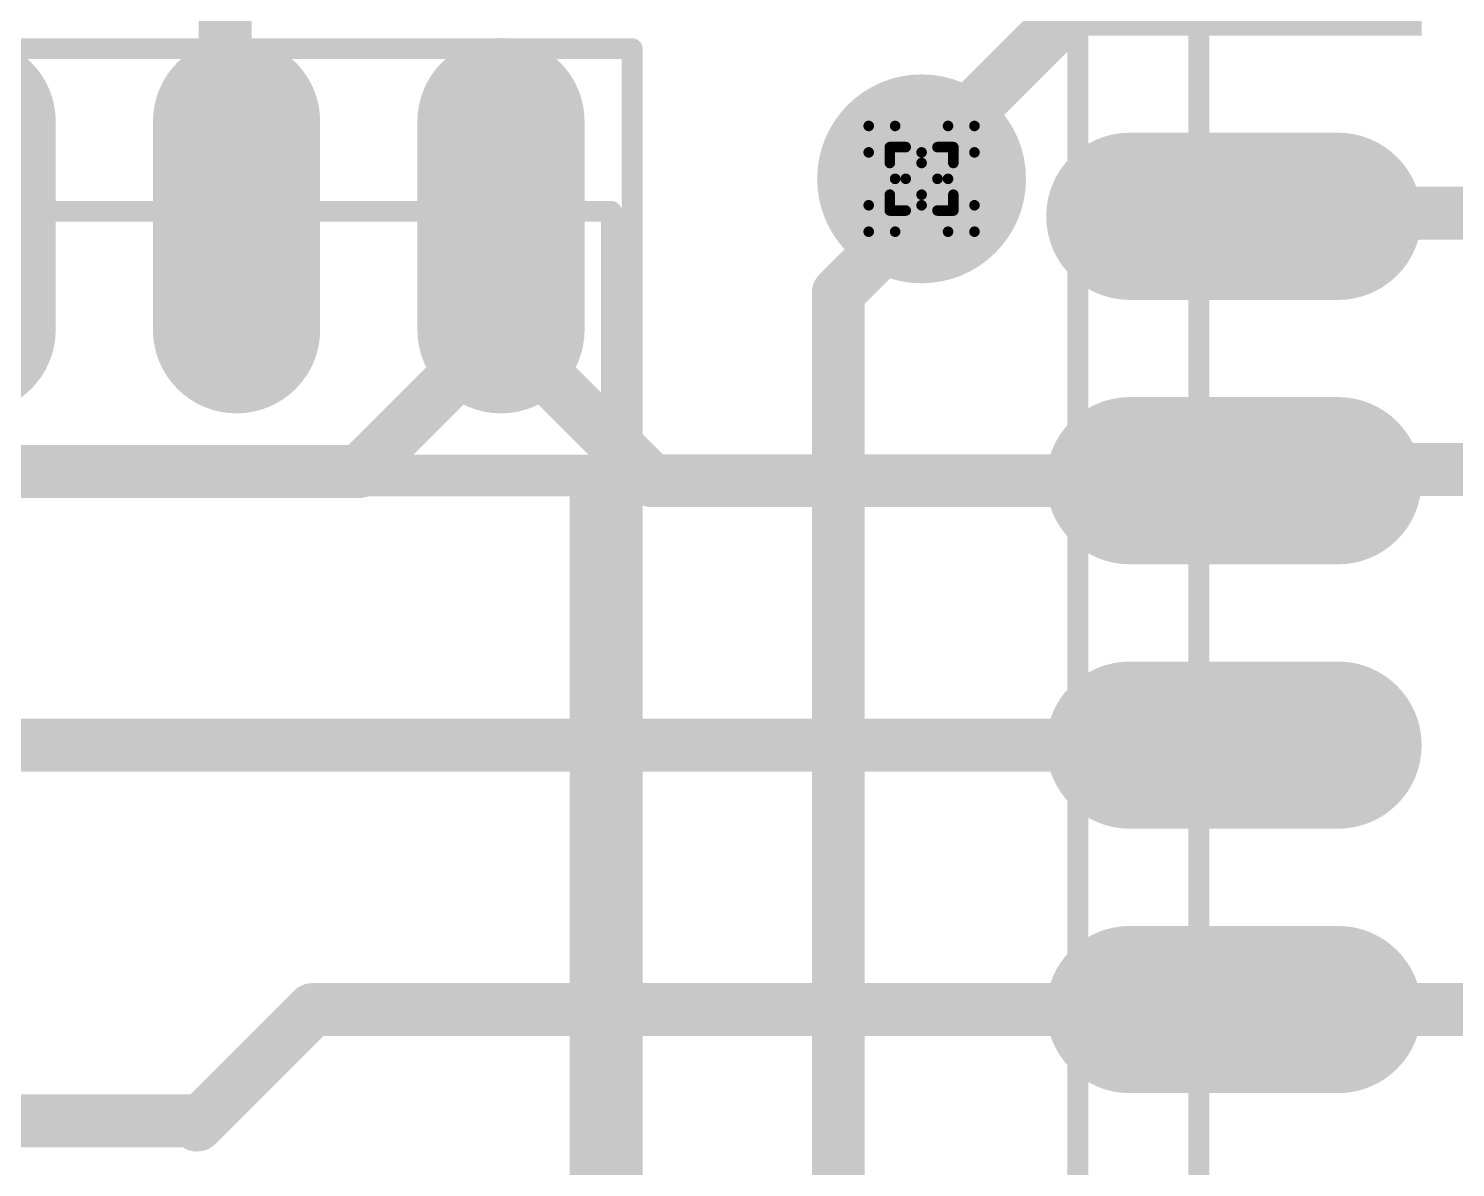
# Model space of a CAD drawing. Header units: millimetres. Extents: x 3219 to 51106, y -14166 to 2063.
# Drawn here: x 5642.09 to 5648.94, y 1784.56 to 1790.03 of the extents above; entities that cross this region are included whole.
import ezdxf

# ---------------------------------------------------------------- set-up
doc = ezdxf.new("R2010")
doc.units = ezdxf.units.MM
doc.layers.get('0').update_dxf_attribs({"lineweight": 53})
for name, color, linetype in [('Bottom Layer', 5, 'Continuous'), ('Bottom Solder', 6, 'Continuous'), ('Drill Drawing', 1, 'Continuous'), ('Mechanical 13', 56, 'Continuous'), ('Mechanical 15', 56, 'Continuous'), ('Top Layer', 1, 'Continuous'), ('Top Overlay', 2, 'Continuous'), ('Top Paste', 8, 'Continuous'), ('Top Solder', 216, 'Continuous')]:
    doc.layers.add(name, color=color, linetype=linetype)

# ---------------------------------------------------------------- blocks, each defined once
blk = doc.blocks.new('14_SOIC_95')
at = {"layer": 'Top Layer'}
h = blk.add_hatch(color=1, dxfattribs=at)
edge = h.paths.add_edge_path()
edge.add_arc((5.4, -5.08), 0.3, 90, 270)
edge.add_line((5.4, -5.38), (6.4, -5.38))
edge.add_arc((6.4, -5.08), 0.3, 270, 450)
edge.add_line((6.4, -4.78), (5.4, -4.78))
h = blk.add_hatch(color=1, dxfattribs=at)
edge = h.paths.add_edge_path()
edge.add_arc((5.4, -6.35), 0.3, 90, 270)
edge.add_line((5.4, -6.65), (6.4, -6.65))
edge.add_arc((6.4, -6.35), 0.3, 270, 450)
edge.add_line((6.4, -6.05), (5.4, -6.05))
h = blk.add_hatch(color=1, dxfattribs=at)
edge = h.paths.add_edge_path()
edge.add_arc((5.4, -7.62), 0.3, 90, 270)
edge.add_line((5.4, -7.92), (6.4, -7.92))
edge.add_arc((6.4, -7.62), 0.3, 270, 450)
edge.add_line((6.4, -7.32), (5.4, -7.32))
at = {"layer": 'Top Paste'}
h = blk.add_hatch(color=8, dxfattribs=at)
edge = h.paths.add_edge_path()
edge.add_arc((5.4, -5.08), 0.3, 90, 270)
edge.add_line((5.4, -5.38), (6.4, -5.38))
edge.add_arc((6.4, -5.08), 0.3, 270, 450)
edge.add_line((6.4, -4.78), (5.4, -4.78))
h = blk.add_hatch(color=8, dxfattribs=at)
edge = h.paths.add_edge_path()
edge.add_arc((5.4, -6.35), 0.3, 90, 270)
edge.add_line((5.4, -6.65), (6.4, -6.65))
edge.add_arc((6.4, -6.35), 0.3, 270, 450)
edge.add_line((6.4, -6.05), (5.4, -6.05))
h = blk.add_hatch(color=8, dxfattribs=at)
edge = h.paths.add_edge_path()
edge.add_arc((5.4, -7.62), 0.3, 90, 270)
edge.add_line((5.4, -7.92), (6.4, -7.92))
edge.add_arc((6.4, -7.62), 0.3, 270, 450)
edge.add_line((6.4, -7.32), (5.4, -7.32))
at = {"layer": 'Top Solder'}
h = blk.add_hatch(color=216, dxfattribs=at)
edge = h.paths.add_edge_path()
edge.add_arc((5.4, -5.08), 0.4016, 90, 270)
edge.add_line((5.4, -5.4816), (6.4, -5.4816))
edge.add_arc((6.4, -5.08), 0.4016, 270, 450)
edge.add_line((6.4, -4.6784), (5.4, -4.6784))
h = blk.add_hatch(color=216, dxfattribs=at)
edge = h.paths.add_edge_path()
edge.add_arc((5.4, -6.35), 0.4016, 90, 270)
edge.add_line((5.4, -6.7516), (6.4, -6.7516))
edge.add_arc((6.4, -6.35), 0.4016, 270, 450)
edge.add_line((6.4, -5.9484), (5.4, -5.9484))
h = blk.add_hatch(color=216, dxfattribs=at)
edge = h.paths.add_edge_path()
edge.add_arc((5.4, -7.62), 0.4016, 90, 270)
edge.add_line((5.4, -8.0216), (6.4, -8.0216))
edge.add_arc((6.4, -7.62), 0.4016, 270, 450)
edge.add_line((6.4, -7.2184), (5.4, -7.2184))
at = {"layer": 'Mechanical 13'}
for points in [[(5.9685, 0.55, 0.1, 0.1, 0), (5.9685, -8.15, 0.1, 0.1, 0)], [(5.9685, -8.15, 0.1, 0.1, 0), (-0.1683, -8.15, 0.1, 0.1, 0)]]:
    blk.add_lwpolyline(points, format="xyseb", dxfattribs=at)
blk.add_lwpolyline([(5.9435, -8.15, 0.05, 0.05, 1), (5.9935, -8.15, 0.05, 0.05, 1)], format="xyseb", close=True, dxfattribs=at)
blk.add_lwpolyline([(5.9435, -8.15, 0.05, 0.05, 1), (5.9935, -8.15, 0.05, 0.05, 1)], format="xyseb", close=True, dxfattribs=at)
at = {"layer": 'Mechanical 15'}
for points in [[(6.75, 0.5, 0.1, 0.1, 0), (6.75, -8.25, 0.1, 0.1, 0)], [(6.75, -8.25, 0.1, 0.1, 0), (-0.75, -8.25, 0.1, 0.1, 0)]]:
    blk.add_lwpolyline(points, format="xyseb", dxfattribs=at)
blk.add_lwpolyline([(6.725, -8.25, 0.05, 0.05, 1), (6.775, -8.25, 0.05, 0.05, 1)], format="xyseb", close=True, dxfattribs=at)
blk.add_lwpolyline([(6.725, -8.25, 0.05, 0.05, 1), (6.775, -8.25, 0.05, 0.05, 1)], format="xyseb", close=True, dxfattribs=at)
at = {"layer": 'Top Overlay'}
for points in [[(4.7, 0.45, 0.2, 0.2, 0), (4.7, -8.05, 0.2, 0.2, 0)], [(1.2, -8.05, 0.2, 0.2, 0), (4.7, -8.05, 0.2, 0.2, 0)]]:
    blk.add_lwpolyline(points, format="xyseb", dxfattribs=at)
blk.add_lwpolyline([(4.65, -8.05, 0.1, 0.1, 1), (4.75, -8.05, 0.1, 0.1, 1)], format="xyseb", close=True, dxfattribs=at)
blk.add_lwpolyline([(4.65, -8.05, 0.1, 0.1, 1), (4.75, -8.05, 0.1, 0.1, 1)], format="xyseb", close=True, dxfattribs=at)
blk = doc.blocks.new('14_SOIC_97')
at = {"layer": 'Top Layer'}
h = blk.add_hatch(color=1, dxfattribs=at)
edge = h.paths.add_edge_path()
edge.add_arc((-0.5, -1.27), 0.3, 90, 270)
edge.add_line((-0.5, -1.57), (0.5, -1.57))
edge.add_arc((0.5, -1.27), 0.3, 270, 450)
edge.add_line((0.5, -0.97), (-0.5, -0.97))
h = blk.add_hatch(color=1, dxfattribs=at)
edge = h.paths.add_edge_path()
edge.add_arc((-0.5, -2.54), 0.3, 90, 270)
edge.add_line((-0.5, -2.84), (0.5, -2.84))
edge.add_arc((0.5, -2.54), 0.3, 270, 450)
edge.add_line((0.5, -2.24), (-0.5, -2.24))
h = blk.add_hatch(color=1, dxfattribs=at)
edge = h.paths.add_edge_path()
edge.add_arc((-0.5, -3.81), 0.3, 90, 270)
edge.add_line((-0.5, -4.11), (0.5, -4.11))
edge.add_arc((0.5, -3.81), 0.3, 270, 450)
edge.add_line((0.5, -3.51), (-0.5, -3.51))
h = blk.add_hatch(color=1, dxfattribs=at)
edge = h.paths.add_edge_path()
edge.add_arc((-0.5, -5.08), 0.3, 90, 270)
edge.add_line((-0.5, -5.38), (0.5, -5.38))
edge.add_arc((0.5, -5.08), 0.3, 270, 450)
edge.add_line((0.5, -4.78), (-0.5, -4.78))
at = {"layer": 'Top Paste'}
h = blk.add_hatch(color=8, dxfattribs=at)
edge = h.paths.add_edge_path()
edge.add_arc((-0.5, -1.27), 0.3, 90, 270)
edge.add_line((-0.5, -1.57), (0.5, -1.57))
edge.add_arc((0.5, -1.27), 0.3, 270, 450)
edge.add_line((0.5, -0.97), (-0.5, -0.97))
h = blk.add_hatch(color=8, dxfattribs=at)
edge = h.paths.add_edge_path()
edge.add_arc((-0.5, -2.54), 0.3, 90, 270)
edge.add_line((-0.5, -2.84), (0.5, -2.84))
edge.add_arc((0.5, -2.54), 0.3, 270, 450)
edge.add_line((0.5, -2.24), (-0.5, -2.24))
h = blk.add_hatch(color=8, dxfattribs=at)
edge = h.paths.add_edge_path()
edge.add_arc((-0.5, -3.81), 0.3, 90, 270)
edge.add_line((-0.5, -4.11), (0.5, -4.11))
edge.add_arc((0.5, -3.81), 0.3, 270, 450)
edge.add_line((0.5, -3.51), (-0.5, -3.51))
h = blk.add_hatch(color=8, dxfattribs=at)
edge = h.paths.add_edge_path()
edge.add_arc((-0.5, -5.08), 0.3, 90, 270)
edge.add_line((-0.5, -5.38), (0.5, -5.38))
edge.add_arc((0.5, -5.08), 0.3, 270, 450)
edge.add_line((0.5, -4.78), (-0.5, -4.78))
at = {"layer": 'Top Solder'}
blk.add_hatch(color=216, dxfattribs=at).paths.add_polyline_path([(-0.9016, 0.4016), (0.9016, 0.4016), (0.9016, -0.4016), (-0.9016, -0.4016)])
h = blk.add_hatch(color=216, dxfattribs=at)
edge = h.paths.add_edge_path()
edge.add_arc((-0.5, -1.27), 0.4016, 90, 270)
edge.add_line((-0.5, -1.6716), (0.5, -1.6716))
edge.add_arc((0.5, -1.27), 0.4016, 270, 450)
edge.add_line((0.5, -0.8684), (-0.5, -0.8684))
h = blk.add_hatch(color=216, dxfattribs=at)
edge = h.paths.add_edge_path()
edge.add_arc((-0.5, -2.54), 0.4016, 90, 270)
edge.add_line((-0.5, -2.9416), (0.5, -2.9416))
edge.add_arc((0.5, -2.54), 0.4016, 270, 450)
edge.add_line((0.5, -2.1384), (-0.5, -2.1384))
h = blk.add_hatch(color=216, dxfattribs=at)
edge = h.paths.add_edge_path()
edge.add_arc((-0.5, -3.81), 0.4016, 90, 270)
edge.add_line((-0.5, -4.2116), (0.5, -4.2116))
edge.add_arc((0.5, -3.81), 0.4016, 270, 450)
edge.add_line((0.5, -3.4084), (-0.5, -3.4084))
h = blk.add_hatch(color=216, dxfattribs=at)
edge = h.paths.add_edge_path()
edge.add_arc((-0.5, -5.08), 0.4016, 90, 270)
edge.add_line((-0.5, -5.4816), (0.5, -5.4816))
edge.add_arc((0.5, -5.08), 0.4016, 270, 450)
edge.add_line((0.5, -4.6784), (-0.5, -4.6784))
at = {"layer": 'Mechanical 13'}
blk.add_lwpolyline([(-0.1683, -8.15, 0.1, 0.1, 0), (-0.1683, 0.5501, 0.1, 0.1, 0)], format="xyseb", dxfattribs=at)
at = {"layer": 'Mechanical 15'}
blk.add_lwpolyline([(-0.75, -8.25, 0.1, 0.1, 0), (-0.75, 0.75, 0.1, 0.1, 0)], format="xyseb", dxfattribs=at)

msp = doc.modelspace()

# ---------------------------------------------------------------- hatches: boundary and pattern name
at = {"layer": 'Bottom Layer'}
h = msp.add_hatch(color=5, dxfattribs=at)
edge = h.paths.add_edge_path()
edge.add_arc((5646.3785, 1789.3081), 0.4, 0, 360)
at = {"layer": 'Bottom Solder'}
h = msp.add_hatch(color=6, dxfattribs=at)
edge = h.paths.add_edge_path()
edge.add_arc((5646.3785, 1789.3081), 0.5016, 0, 360)
at = {"layer": 'Top Layer'}
h = msp.add_hatch(color=1, dxfattribs=at)
edge = h.paths.add_edge_path()
edge.add_arc((5646.3785, 1789.3081), 0.4, 0, 360)
at = {"layer": 'Top Solder'}
h = msp.add_hatch(color=216, dxfattribs=at)
edge = h.paths.add_edge_path()
edge.add_arc((5646.3785, 1789.3081), 0.5016, 0, 360)

# ---------------------------------------------------------------- linework, layer by layer
at = {"layer": 'Bottom Layer'}
for points in [[(5646.3785, 1789.1604, 0.254, 0.254, 0), (5646.3785, 1789.3081, 0.254, 0.254, 0)], [(5645.9785, 1788.7604, 0.254, 0.254, 0), (5646.3785, 1789.1604, 0.254, 0.254, 0)], [(5645.9785, 1783.6081, 0.254, 0.254, 0), (5645.9785, 1788.7604, 0.254, 0.254, 0)]]:
    msp.add_lwpolyline(points, format="xyseb", dxfattribs=at)
for points in [[(5646.315, 1789.3081, 0.127, 0.127, 1), (5646.442, 1789.3081, 0.127, 0.127, 1)], [(5646.315, 1789.1604, 0.127, 0.127, 1), (5646.442, 1789.1604, 0.127, 0.127, 1)], [(5646.315, 1789.1604, 0.127, 0.127, 1), (5646.442, 1789.1604, 0.127, 0.127, 1)], [(5645.915, 1788.7604, 0.127, 0.127, 1), (5646.042, 1788.7604, 0.127, 0.127, 1)], [(5645.915, 1788.7604, 0.127, 0.127, 1), (5646.042, 1788.7604, 0.127, 0.127, 1)]]:
    msp.add_lwpolyline(points, format="xyseb", close=True, dxfattribs=at)
at = {"layer": 'Drill Drawing'}
for points in [[(5646.1245, 1789.4351, 0.0508, 0.0508, 0), (5646.1245, 1789.5621, 0.0508, 0.0508, 0)], [(5646.1245, 1789.5621, 0.0508, 0.0508, 0), (5646.2515, 1789.5621, 0.0508, 0.0508, 0)], [(5646.2515, 1789.5621, 0.0508, 0.0508, 0), (5646.3785, 1789.4351, 0.0508, 0.0508, 0)], [(5646.3785, 1789.4351, 0.0508, 0.0508, 0), (5646.5055, 1789.5621, 0.0508, 0.0508, 0)], [(5646.5055, 1789.5621, 0.0508, 0.0508, 0), (5646.6325, 1789.5621, 0.0508, 0.0508, 0)], [(5646.6325, 1789.4351, 0.0508, 0.0508, 0), (5646.6325, 1789.5621, 0.0508, 0.0508, 0)], [(5646.1245, 1789.4351, 0.0508, 0.0508, 0), (5646.2515, 1789.3081, 0.0508, 0.0508, 0)], [(5646.2261, 1789.3843, 0.0508, 0.0508, 0), (5646.2261, 1789.4605, 0.0508, 0.0508, 0)], [(5646.2261, 1789.4605, 0.0508, 0.0508, 0), (5646.3023, 1789.4605, 0.0508, 0.0508, 0)], [(5646.3023, 1789.4605, 0.0508, 0.0508, 0), (5646.3785, 1789.3843, 0.0508, 0.0508, 0)], [(5646.3785, 1789.3843, 0.0508, 0.0508, 0), (5646.4547, 1789.4605, 0.0508, 0.0508, 0)], [(5646.4547, 1789.4605, 0.0508, 0.0508, 0), (5646.5309, 1789.4605, 0.0508, 0.0508, 0)], [(5646.5055, 1789.3081, 0.0508, 0.0508, 0), (5646.6325, 1789.4351, 0.0508, 0.0508, 0)], [(5646.5309, 1789.3843, 0.0508, 0.0508, 0), (5646.5309, 1789.4605, 0.0508, 0.0508, 0)], [(5646.2261, 1789.3843, 0.0508, 0.0508, 0), (5646.3023, 1789.3081, 0.0508, 0.0508, 0)], [(5646.4547, 1789.3081, 0.0508, 0.0508, 0), (5646.5309, 1789.3843, 0.0508, 0.0508, 0)], [(5646.1245, 1789.1811, 0.0508, 0.0508, 0), (5646.2515, 1789.3081, 0.0508, 0.0508, 0)], [(5646.2261, 1789.2319, 0.0508, 0.0508, 0), (5646.3023, 1789.3081, 0.0508, 0.0508, 0)], [(5646.4547, 1789.3081, 0.0508, 0.0508, 0), (5646.5309, 1789.2319, 0.0508, 0.0508, 0)], [(5646.5055, 1789.3081, 0.0508, 0.0508, 0), (5646.6325, 1789.1811, 0.0508, 0.0508, 0)], [(5646.2261, 1789.1557, 0.0508, 0.0508, 0), (5646.2261, 1789.2319, 0.0508, 0.0508, 0)], [(5646.3023, 1789.1557, 0.0508, 0.0508, 0), (5646.3785, 1789.2319, 0.0508, 0.0508, 0)], [(5646.3785, 1789.2319, 0.0508, 0.0508, 0), (5646.4547, 1789.1557, 0.0508, 0.0508, 0)], [(5646.5309, 1789.1557, 0.0508, 0.0508, 0), (5646.5309, 1789.2319, 0.0508, 0.0508, 0)], [(5646.1245, 1789.0541, 0.0508, 0.0508, 0), (5646.1245, 1789.1811, 0.0508, 0.0508, 0)], [(5646.2261, 1789.1557, 0.0508, 0.0508, 0), (5646.3023, 1789.1557, 0.0508, 0.0508, 0)], [(5646.2515, 1789.0541, 0.0508, 0.0508, 0), (5646.3785, 1789.1811, 0.0508, 0.0508, 0)], [(5646.3785, 1789.1811, 0.0508, 0.0508, 0), (5646.5055, 1789.0541, 0.0508, 0.0508, 0)], [(5646.4547, 1789.1557, 0.0508, 0.0508, 0), (5646.5309, 1789.1557, 0.0508, 0.0508, 0)], [(5646.6325, 1789.0541, 0.0508, 0.0508, 0), (5646.6325, 1789.1811, 0.0508, 0.0508, 0)], [(5646.1245, 1789.0541, 0.0508, 0.0508, 0), (5646.2515, 1789.0541, 0.0508, 0.0508, 0)], [(5646.5055, 1789.0541, 0.0508, 0.0508, 0), (5646.6325, 1789.0541, 0.0508, 0.0508, 0)]]:
    msp.add_lwpolyline(points, format="xyseb", dxfattribs=at)
for points in [[(5646.1118, 1789.5621, 0.0254, 0.0254, 1), (5646.1372, 1789.5621, 0.0254, 0.0254, 1)], [(5646.1118, 1789.5621, 0.0254, 0.0254, 1), (5646.1372, 1789.5621, 0.0254, 0.0254, 1)], [(5646.2388, 1789.5621, 0.0254, 0.0254, 1), (5646.2642, 1789.5621, 0.0254, 0.0254, 1)], [(5646.2388, 1789.5621, 0.0254, 0.0254, 1), (5646.2642, 1789.5621, 0.0254, 0.0254, 1)], [(5646.4928, 1789.5621, 0.0254, 0.0254, 1), (5646.5182, 1789.5621, 0.0254, 0.0254, 1)], [(5646.4928, 1789.5621, 0.0254, 0.0254, 1), (5646.5182, 1789.5621, 0.0254, 0.0254, 1)], [(5646.6198, 1789.5621, 0.0254, 0.0254, 1), (5646.6452, 1789.5621, 0.0254, 0.0254, 1)], [(5646.6198, 1789.5621, 0.0254, 0.0254, 1), (5646.6452, 1789.5621, 0.0254, 0.0254, 1)], [(5646.1118, 1789.4351, 0.0254, 0.0254, 1), (5646.1372, 1789.4351, 0.0254, 0.0254, 1)], [(5646.1118, 1789.4351, 0.0254, 0.0254, 1), (5646.1372, 1789.4351, 0.0254, 0.0254, 1)], [(5646.2134, 1789.4605, 0.0254, 0.0254, 1), (5646.2388, 1789.4605, 0.0254, 0.0254, 1)], [(5646.2134, 1789.4605, 0.0254, 0.0254, 1), (5646.2388, 1789.4605, 0.0254, 0.0254, 1)], [(5646.2896, 1789.4605, 0.0254, 0.0254, 1), (5646.315, 1789.4605, 0.0254, 0.0254, 1)], [(5646.2896, 1789.4605, 0.0254, 0.0254, 1), (5646.315, 1789.4605, 0.0254, 0.0254, 1)], [(5646.3658, 1789.4351, 0.0254, 0.0254, 1), (5646.3912, 1789.4351, 0.0254, 0.0254, 1)], [(5646.3658, 1789.4351, 0.0254, 0.0254, 1), (5646.3912, 1789.4351, 0.0254, 0.0254, 1)], [(5646.442, 1789.4605, 0.0254, 0.0254, 1), (5646.4674, 1789.4605, 0.0254, 0.0254, 1)], [(5646.442, 1789.4605, 0.0254, 0.0254, 1), (5646.4674, 1789.4605, 0.0254, 0.0254, 1)], [(5646.5182, 1789.4605, 0.0254, 0.0254, 1), (5646.5436, 1789.4605, 0.0254, 0.0254, 1)], [(5646.5182, 1789.4605, 0.0254, 0.0254, 1), (5646.5436, 1789.4605, 0.0254, 0.0254, 1)], [(5646.6198, 1789.4351, 0.0254, 0.0254, 1), (5646.6452, 1789.4351, 0.0254, 0.0254, 1)], [(5646.6198, 1789.4351, 0.0254, 0.0254, 1), (5646.6452, 1789.4351, 0.0254, 0.0254, 1)], [(5646.2134, 1789.3843, 0.0254, 0.0254, 1), (5646.2388, 1789.3843, 0.0254, 0.0254, 1)], [(5646.2134, 1789.3843, 0.0254, 0.0254, 1), (5646.2388, 1789.3843, 0.0254, 0.0254, 1)], [(5646.3658, 1789.3843, 0.0254, 0.0254, 1), (5646.3912, 1789.3843, 0.0254, 0.0254, 1)], [(5646.3658, 1789.3843, 0.0254, 0.0254, 1), (5646.3912, 1789.3843, 0.0254, 0.0254, 1)], [(5646.5182, 1789.3843, 0.0254, 0.0254, 1), (5646.5436, 1789.3843, 0.0254, 0.0254, 1)], [(5646.5182, 1789.3843, 0.0254, 0.0254, 1), (5646.5436, 1789.3843, 0.0254, 0.0254, 1)], [(5646.2388, 1789.3081, 0.0254, 0.0254, 1), (5646.2642, 1789.3081, 0.0254, 0.0254, 1)], [(5646.2388, 1789.3081, 0.0254, 0.0254, 1), (5646.2642, 1789.3081, 0.0254, 0.0254, 1)], [(5646.2896, 1789.3081, 0.0254, 0.0254, 1), (5646.315, 1789.3081, 0.0254, 0.0254, 1)], [(5646.2896, 1789.3081, 0.0254, 0.0254, 1), (5646.315, 1789.3081, 0.0254, 0.0254, 1)], [(5646.442, 1789.3081, 0.0254, 0.0254, 1), (5646.4674, 1789.3081, 0.0254, 0.0254, 1)], [(5646.442, 1789.3081, 0.0254, 0.0254, 1), (5646.4674, 1789.3081, 0.0254, 0.0254, 1)], [(5646.4928, 1789.3081, 0.0254, 0.0254, 1), (5646.5182, 1789.3081, 0.0254, 0.0254, 1)], [(5646.4928, 1789.3081, 0.0254, 0.0254, 1), (5646.5182, 1789.3081, 0.0254, 0.0254, 1)], [(5646.2134, 1789.2319, 0.0254, 0.0254, 1), (5646.2388, 1789.2319, 0.0254, 0.0254, 1)], [(5646.2134, 1789.2319, 0.0254, 0.0254, 1), (5646.2388, 1789.2319, 0.0254, 0.0254, 1)], [(5646.3658, 1789.2319, 0.0254, 0.0254, 1), (5646.3912, 1789.2319, 0.0254, 0.0254, 1)], [(5646.3658, 1789.2319, 0.0254, 0.0254, 1), (5646.3912, 1789.2319, 0.0254, 0.0254, 1)], [(5646.5182, 1789.2319, 0.0254, 0.0254, 1), (5646.5436, 1789.2319, 0.0254, 0.0254, 1)], [(5646.5182, 1789.2319, 0.0254, 0.0254, 1), (5646.5436, 1789.2319, 0.0254, 0.0254, 1)], [(5646.1118, 1789.1811, 0.0254, 0.0254, 1), (5646.1372, 1789.1811, 0.0254, 0.0254, 1)], [(5646.1118, 1789.1811, 0.0254, 0.0254, 1), (5646.1372, 1789.1811, 0.0254, 0.0254, 1)], [(5646.2134, 1789.1557, 0.0254, 0.0254, 1), (5646.2388, 1789.1557, 0.0254, 0.0254, 1)], [(5646.2134, 1789.1557, 0.0254, 0.0254, 1), (5646.2388, 1789.1557, 0.0254, 0.0254, 1)], [(5646.2896, 1789.1557, 0.0254, 0.0254, 1), (5646.315, 1789.1557, 0.0254, 0.0254, 1)], [(5646.2896, 1789.1557, 0.0254, 0.0254, 1), (5646.315, 1789.1557, 0.0254, 0.0254, 1)], [(5646.3658, 1789.1811, 0.0254, 0.0254, 1), (5646.3912, 1789.1811, 0.0254, 0.0254, 1)], [(5646.3658, 1789.1811, 0.0254, 0.0254, 1), (5646.3912, 1789.1811, 0.0254, 0.0254, 1)], [(5646.442, 1789.1557, 0.0254, 0.0254, 1), (5646.4674, 1789.1557, 0.0254, 0.0254, 1)], [(5646.442, 1789.1557, 0.0254, 0.0254, 1), (5646.4674, 1789.1557, 0.0254, 0.0254, 1)], [(5646.5182, 1789.1557, 0.0254, 0.0254, 1), (5646.5436, 1789.1557, 0.0254, 0.0254, 1)], [(5646.5182, 1789.1557, 0.0254, 0.0254, 1), (5646.5436, 1789.1557, 0.0254, 0.0254, 1)], [(5646.6198, 1789.1811, 0.0254, 0.0254, 1), (5646.6452, 1789.1811, 0.0254, 0.0254, 1)], [(5646.6198, 1789.1811, 0.0254, 0.0254, 1), (5646.6452, 1789.1811, 0.0254, 0.0254, 1)], [(5646.1118, 1789.0541, 0.0254, 0.0254, 1), (5646.1372, 1789.0541, 0.0254, 0.0254, 1)], [(5646.1118, 1789.0541, 0.0254, 0.0254, 1), (5646.1372, 1789.0541, 0.0254, 0.0254, 1)], [(5646.2388, 1789.0541, 0.0254, 0.0254, 1), (5646.2642, 1789.0541, 0.0254, 0.0254, 1)], [(5646.2388, 1789.0541, 0.0254, 0.0254, 1), (5646.2642, 1789.0541, 0.0254, 0.0254, 1)], [(5646.4928, 1789.0541, 0.0254, 0.0254, 1), (5646.5182, 1789.0541, 0.0254, 0.0254, 1)], [(5646.4928, 1789.0541, 0.0254, 0.0254, 1), (5646.5182, 1789.0541, 0.0254, 0.0254, 1)], [(5646.6198, 1789.0541, 0.0254, 0.0254, 1), (5646.6452, 1789.0541, 0.0254, 0.0254, 1)], [(5646.6198, 1789.0541, 0.0254, 0.0254, 1), (5646.6452, 1789.0541, 0.0254, 0.0254, 1)]]:
    msp.add_lwpolyline(points, format="xyseb", close=True, dxfattribs=at)
at = {"layer": 'Top Layer'}
for points in [[(5643.0335, 1789.1381, 0.254, 0.254, 0), (5643.0335, 1791.0531, 0.254, 0.254, 0)], [(5646.3785, 1789.3981, 0.254, 0.254, 0), (5647.3785, 1790.3981, 0.254, 0.254, 0)], [(5646.3785, 1789.3081, 0.254, 0.254, 0), (5646.3785, 1789.3981, 0.254, 0.254, 0)], [(5643.0335, 1789.1381, 0.254, 0.254, 0), (5643.0885, 1789.0831, 0.254, 0.254, 0)], [(5647.8785, 1789.1281, 0.254, 0.254, 0), (5647.8935, 1789.1431, 0.254, 0.254, 0)], [(5647.8935, 1789.1431, 0.254, 0.254, 0), (5651.6385, 1789.1431, 0.254, 0.254, 0)], [(5643.0885, 1789.0831, 0.254, 0.254, 0), (5643.096, 1789.0906, 0.254, 0.254, 0)], [(5644.3585, 1788.5831, 0.254, 0.254, 0), (5644.3585, 1789.0831, 0.254, 0.254, 0)], [(5643.6775, 1787.9021, 0.254, 0.254, 0), (5644.3585, 1788.5831, 0.254, 0.254, 0)], [(5644.3585, 1788.5831, 0.254, 0.254, 0), (5645.0835, 1787.8581, 0.254, 0.254, 0)], [(5641.2295, 1787.9021, 0.254, 0.254, 0), (5643.6775, 1787.9021, 0.254, 0.254, 0)], [(5647.8785, 1787.8581, 0.254, 0.254, 0), (5647.9322, 1787.9117, 0.254, 0.254, 0)], [(5647.9322, 1787.9117, 0.254, 0.254, 0), (5649.8677, 1787.9117, 0.254, 0.254, 0)], [(5645.0835, 1787.8581, 0.254, 0.254, 0), (5647.8785, 1787.8581, 0.254, 0.254, 0)], [(5639.1485, 1786.5881, 0.254, 0.254, 0), (5647.8785, 1786.5881, 0.254, 0.254, 0)], [(5642.8985, 1784.7631, 0.254, 0.254, 0), (5643.4535, 1785.3181, 0.254, 0.254, 0)], [(5643.4535, 1785.3181, 0.254, 0.254, 0), (5647.8785, 1785.3181, 0.254, 0.254, 0)], [(5647.8785, 1785.3181, 0.254, 0.254, 0), (5649.2385, 1785.3181, 0.254, 0.254, 0)], [(5641.8785, 1784.7831, 0.254, 0.254, 0), (5642.8785, 1784.7831, 0.254, 0.254, 0)], [(5642.8785, 1784.7831, 0.254, 0.254, 0), (5642.8985, 1784.7631, 0.254, 0.254, 0)]]:
    msp.add_lwpolyline(points, format="xyseb", dxfattribs=at)
for points in [[(5646.315, 1789.3981, 0.127, 0.127, 1), (5646.442, 1789.3981, 0.127, 0.127, 1)], [(5646.315, 1789.3981, 0.127, 0.127, 1), (5646.442, 1789.3981, 0.127, 0.127, 1)], [(5646.315, 1789.3081, 0.127, 0.127, 1), (5646.442, 1789.3081, 0.127, 0.127, 1)], [(5642.97, 1789.1381, 0.127, 0.127, 1), (5643.097, 1789.1381, 0.127, 0.127, 1)], [(5642.97, 1789.1381, 0.127, 0.127, 1), (5643.097, 1789.1381, 0.127, 0.127, 1)], [(5647.815, 1789.1281, 0.127, 0.127, 1), (5647.942, 1789.1281, 0.127, 0.127, 1)], [(5647.83, 1789.1431, 0.127, 0.127, 1), (5647.957, 1789.1431, 0.127, 0.127, 1)], [(5647.83, 1789.1431, 0.127, 0.127, 1), (5647.957, 1789.1431, 0.127, 0.127, 1)], [(5643.025, 1789.0831, 0.127, 0.127, 1), (5643.152, 1789.0831, 0.127, 0.127, 1)], [(5643.025, 1789.0831, 0.127, 0.127, 1), (5643.152, 1789.0831, 0.127, 0.127, 1)], [(5643.0325, 1789.0906, 0.127, 0.127, 1), (5643.1595, 1789.0906, 0.127, 0.127, 1)], [(5644.295, 1789.0831, 0.127, 0.127, 1), (5644.422, 1789.0831, 0.127, 0.127, 1)], [(5644.295, 1788.5831, 0.127, 0.127, 1), (5644.422, 1788.5831, 0.127, 0.127, 1)], [(5644.295, 1788.5831, 0.127, 0.127, 1), (5644.422, 1788.5831, 0.127, 0.127, 1)], [(5644.295, 1788.5831, 0.127, 0.127, 1), (5644.422, 1788.5831, 0.127, 0.127, 1)], [(5643.614, 1787.9021, 0.127, 0.127, 1), (5643.741, 1787.9021, 0.127, 0.127, 1)], [(5643.614, 1787.9021, 0.127, 0.127, 1), (5643.741, 1787.9021, 0.127, 0.127, 1)], [(5647.8687, 1787.9117, 0.127, 0.127, 1), (5647.9957, 1787.9117, 0.127, 0.127, 1)], [(5647.8687, 1787.9117, 0.127, 0.127, 1), (5647.9957, 1787.9117, 0.127, 0.127, 1)], [(5645.02, 1787.8581, 0.127, 0.127, 1), (5645.147, 1787.8581, 0.127, 0.127, 1)], [(5645.02, 1787.8581, 0.127, 0.127, 1), (5645.147, 1787.8581, 0.127, 0.127, 1)], [(5647.815, 1787.8581, 0.127, 0.127, 1), (5647.942, 1787.8581, 0.127, 0.127, 1)], [(5647.815, 1787.8581, 0.127, 0.127, 1), (5647.942, 1787.8581, 0.127, 0.127, 1)], [(5647.815, 1786.5881, 0.127, 0.127, 1), (5647.942, 1786.5881, 0.127, 0.127, 1)], [(5643.39, 1785.3181, 0.127, 0.127, 1), (5643.517, 1785.3181, 0.127, 0.127, 1)], [(5643.39, 1785.3181, 0.127, 0.127, 1), (5643.517, 1785.3181, 0.127, 0.127, 1)], [(5647.815, 1785.3181, 0.127, 0.127, 1), (5647.942, 1785.3181, 0.127, 0.127, 1)], [(5647.815, 1785.3181, 0.127, 0.127, 1), (5647.942, 1785.3181, 0.127, 0.127, 1)], [(5642.815, 1784.7831, 0.127, 0.127, 1), (5642.942, 1784.7831, 0.127, 0.127, 1)], [(5642.815, 1784.7831, 0.127, 0.127, 1), (5642.942, 1784.7831, 0.127, 0.127, 1)], [(5642.835, 1784.7631, 0.127, 0.127, 1), (5642.962, 1784.7631, 0.127, 0.127, 1)], [(5642.835, 1784.7631, 0.127, 0.127, 1), (5642.962, 1784.7631, 0.127, 0.127, 1)]]:
    msp.add_lwpolyline(points, format="xyseb", close=True, dxfattribs=at)

# ---------------------------------------------------------------- block references
msp.add_blockref('14_SOIC_97', (5647.8785, 1790.3981))
at = {"rotation": 90}
msp.add_blockref('14_SOIC_95', (5636.7385, 1783.1831), dxfattribs=at)

doc.saveas('drawing.dxf')
